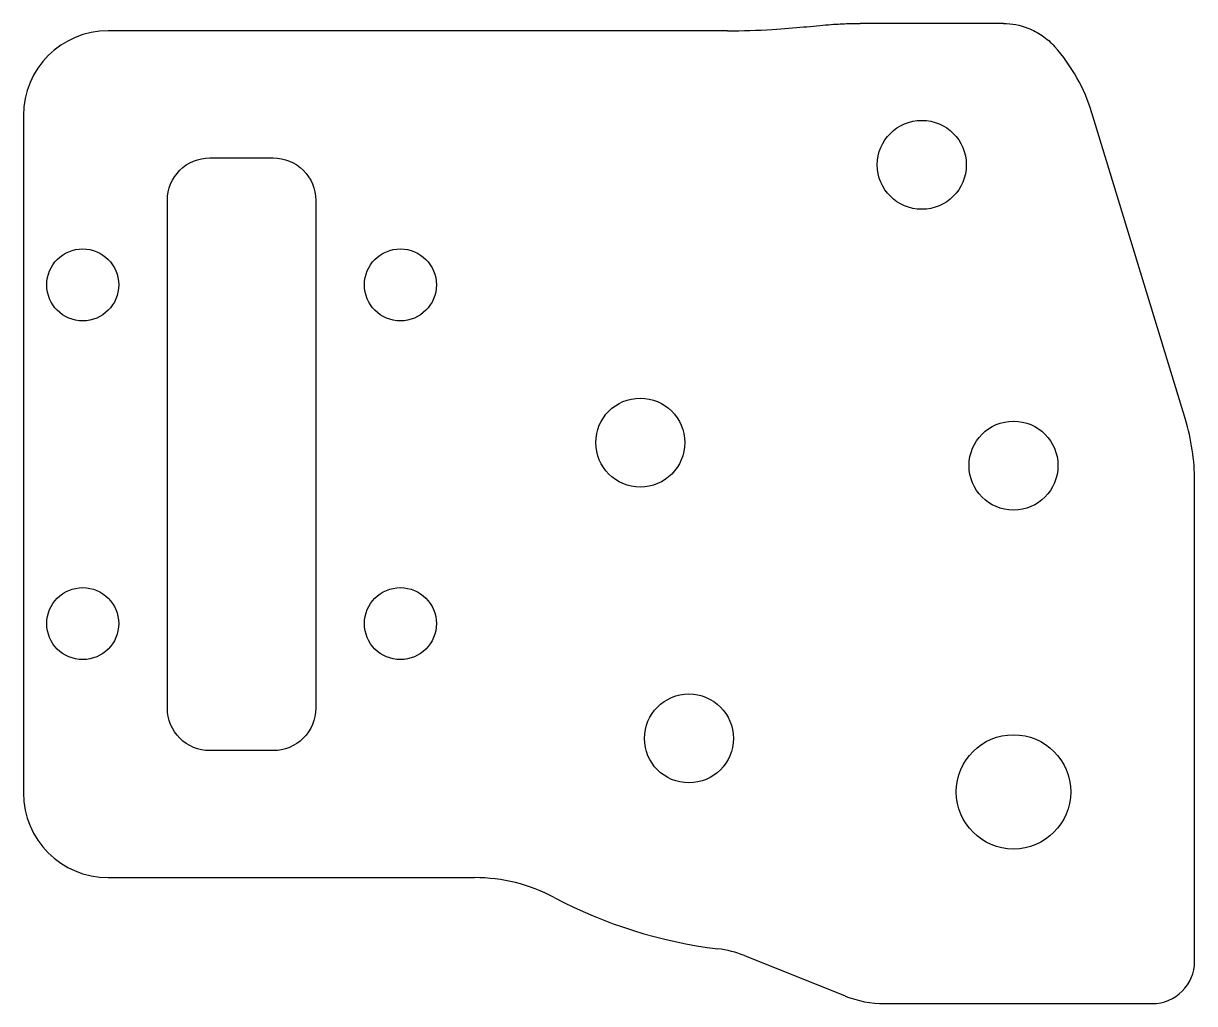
# Model space of a CAD drawing. Header units: millimetres. Extents: x -400.3 to -345, y -294.5 to -248.2.
import ezdxf

# ---------------------------------------------------------------- set-up
doc = ezdxf.new("R2010")
doc.units = ezdxf.units.MM
doc.layers.get('0').update_dxf_attribs({"linetype": 'CONTINUOUS'})

msp = doc.modelspace()

# ---------------------------------------------------------------- linework, layer by layer
for p, q in [((-354.025, -248.157), (-360.792, -248.157)), ((-367.051, -248.506), (-396.3, -248.506)), ((-400.3, -252.506), (-400.3, -284.506)), ((-345.435, -266.859), (-349.845, -252.387)), ((-345, -292.456), (-345, -269.774)), ((-396.3, -288.506), (-378.995, -288.506)), ((-366.255, -292.191), (-361.495, -294.097)), ((-359.636, -294.456), (-347, -294.456))]:
    msp.add_line(p, q)
msp.add_lwpolyline([(-388.5, -282.506), (-391.5, -282.506, -0.414214), (-393.5, -280.506), (-393.5, -256.506, -0.414214), (-391.5, -254.506), (-388.5, -254.506, -0.414214), (-386.5, -256.506), (-386.5, -280.506, -0.414214)], format="xyb", close=True)
for centre, radius in [((-357.88, -254.836), 2.1), ((-397.5, -260.506), 1.7), ((-382.5, -260.506), 1.7), ((-371.173, -267.956), 2.1), ((-353.55, -269.044), 2.1), ((-397.5, -276.506), 1.7), ((-382.5, -276.506), 1.7), ((-368.875, -281.931), 2.1), ((-353.55, -284.456), 2.7)]:
    msp.add_circle(centre, radius)
for centre, radius, start, end in [((-396.3, -252.506), 4, 90, 180), ((-357.88, -254.836), 8.4, 16.9492, 41.7511), ((-355, -269.774), 10, 0, 16.9492), ((-396.3, -284.506), 4, 180, 270), ((-378.995, -296.506), 8, 62.0411, 90), ((-364.836, -269.831), 22.2, 242.0411, 263.0793), ((-368.114, -296.832), 5, 68.1718, 83.0793), ((-347, -292.456), 2, 270, 360), ((-359.636, -289.456), 5, 248.1718, 270)]:
    msp.add_arc(centre, radius, start, end)
for points, knots in [([(-367.051, -248.506), (-366.351, -248.506), (-365.639, -248.482), (-363.832, -248.372), (-363.001, -248.274), (-362.132, -248.203), (-361.982, -248.193), (-361.695, -248.177), (-361.564, -248.171), (-361.338, -248.164), (-361.242, -248.162), (-361.029, -248.158), (-360.91, -248.157), (-360.792, -248.157)], [0, 0, 0, 0, 0.2101285, 0.2101285, 0.543813, 0.543813, 0.615823, 0.615823, 0.6766146, 0.6766146, 0.720712, 0.720712, 0.7754569, 0.7754569, 0.7754569, 0.7754569]), ([(-354.025, -248.156), (-353.63, -248.155), (-353.236, -248.234), (-352.63, -248.469), (-352.403, -248.589), (-351.98, -248.879), (-351.785, -249.05), (-351.614, -249.242)], [0, 0, 0, 0, 0.1184175, 0.1184175, 0.1947404, 0.1947404, 0.2719797, 0.2719797, 0.2719797, 0.2719797])]:
    msp.add_open_spline(points, degree=3, knots=knots)

doc.saveas('drawing.dxf')
